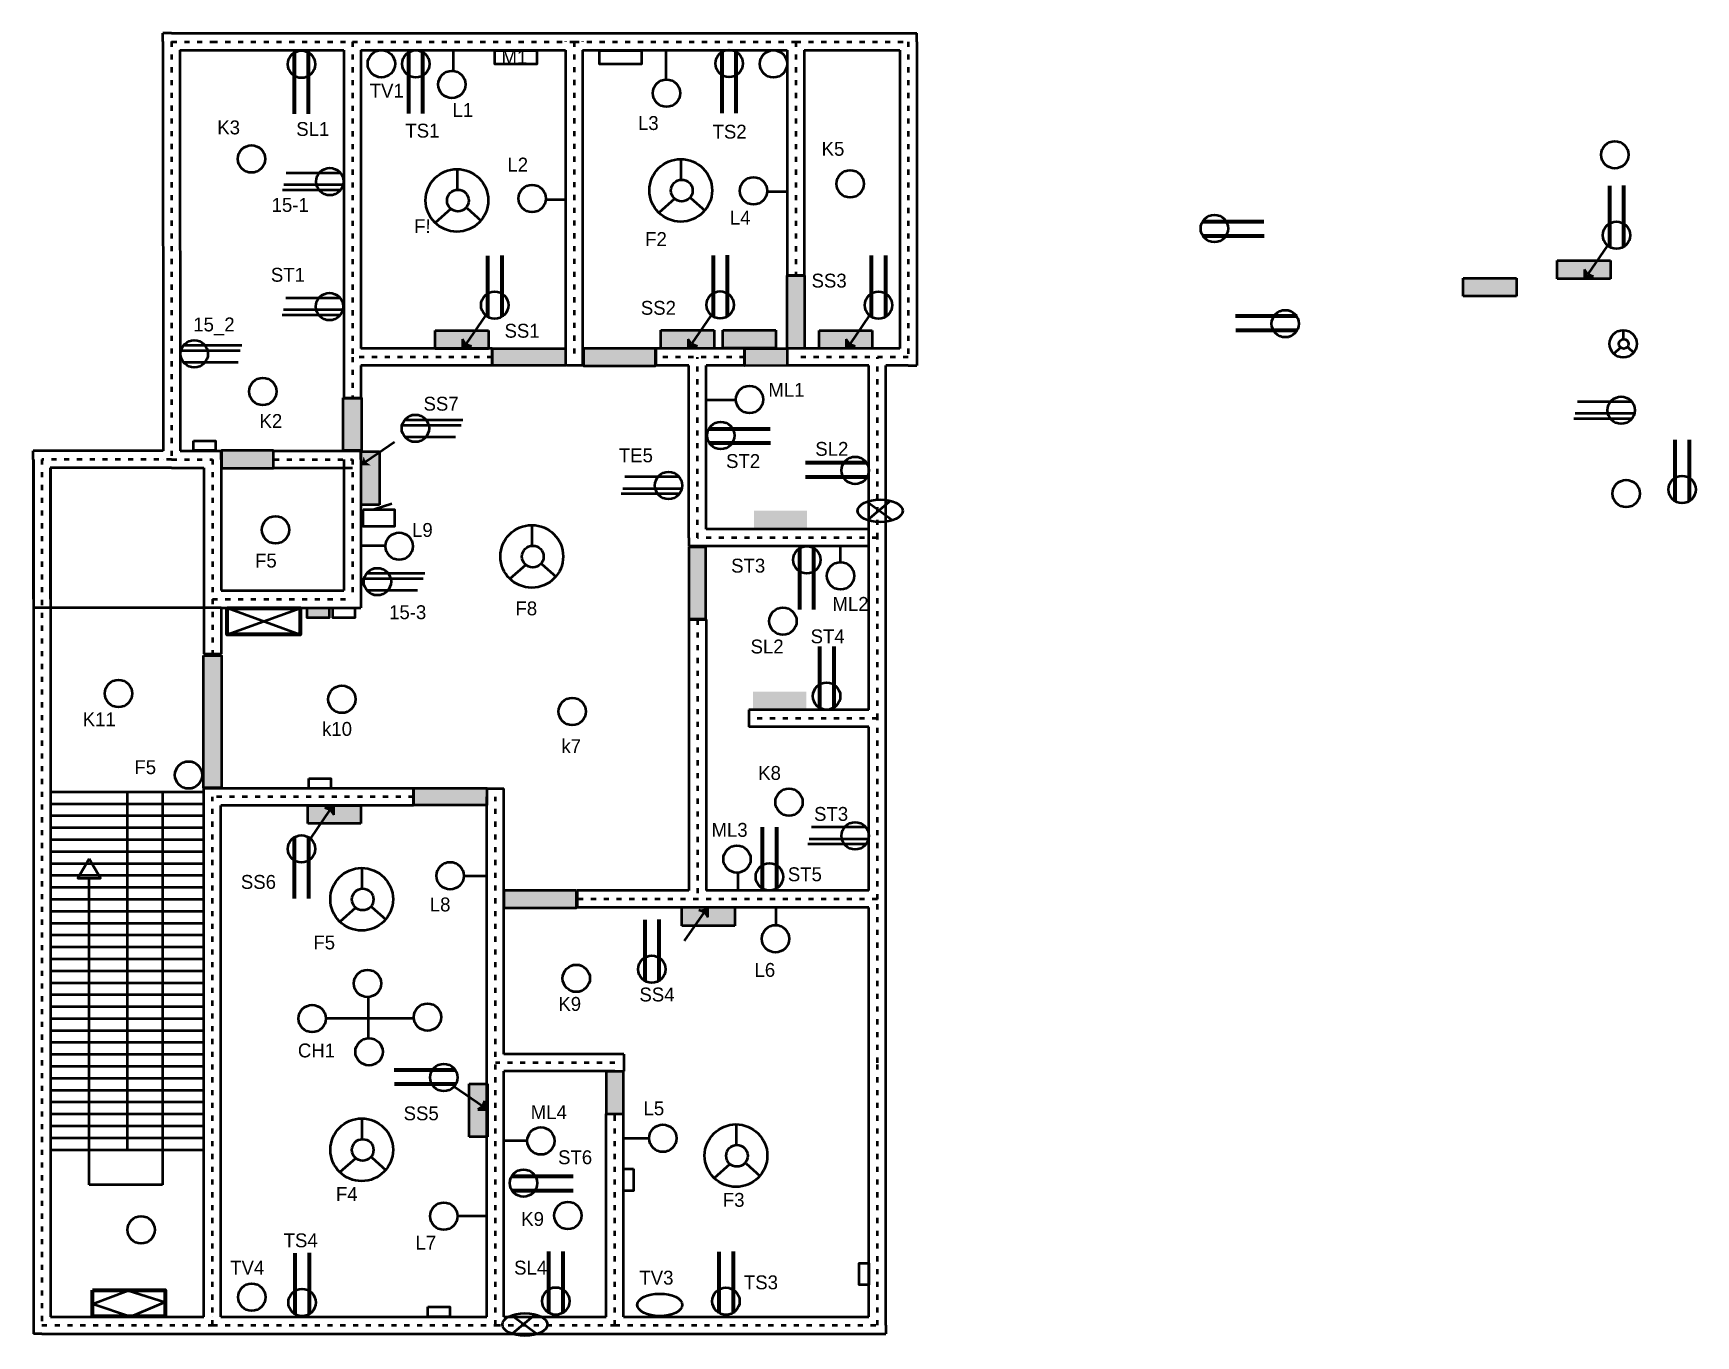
# Model space of a CAD drawing. Header units: feet. Extents: x 471 to 1446, y 123 to 887.
import ezdxf

# ---------------------------------------------------------------- set-up
doc = ezdxf.new("R2010")
doc.units = ezdxf.units.FT
doc.header["$LTSCALE"] = 0.5
doc.header["$MEASUREMENT"] = 0
doc.linetypes.add('ACAD_ISO03W100', pattern=[30, 12, -18])
doc.layers.add('Mota Line', color=7, linetype='Continuous', lineweight=70)

msp = doc.modelspace()

# ---------------------------------------------------------------- hatches: boundary and pattern name
at = {"lineweight": 50, "ltscale": 0.5, "true_color": 0xffffff}
h = msp.add_hatch(color=7, dxfattribs=at)
h.set_gradient(color1=(99, 100, 102), color2=(99, 100, 102), tint=1)
h.paths.add_polyline_path([(1387.68, 753.68), (1364.23, 753.68), (1364.23, 743), (1395.44, 743), (1395.44, 753.68), (1387.68, 753.68), (1382.19, 745.64), (1385.45, 744.41), (1380.21, 743.12), (1380.21, 748.52), (1382.19, 745.64), (1382.19, 745.64)])
h = msp.add_hatch(color=7, dxfattribs=at)
h.set_gradient(color1=(114, 116, 48), color2=(114, 116, 48), tint=1)
h.paths.add_polyline_path([(922.77, 745), (912.73, 745), (912.73, 702.09), (922.77, 702.09)])
h = msp.add_hatch(color=7, dxfattribs=at)
h.set_gradient(color1=(99, 100, 102), color2=(99, 100, 102), tint=1)
h.paths.add_polyline_path([(1332.57, 743.37), (1309.12, 743.37), (1309.12, 732.69), (1340.33, 732.69), (1340.33, 743.37), (1332.57, 743.37), (1327.08, 735.33), (1330.34, 734.1), (1325.1, 732.82), (1325.1, 738.21), (1327.07, 735.33), (1327.08, 735.33)])
h = msp.add_hatch(color=7, dxfattribs=at)
h.set_gradient(color1=(99, 100, 102), color2=(99, 100, 102), tint=1)
h.paths.add_polyline_path([(1340.33, 743.37), (1309.12, 743.37), (1309.12, 732.69), (1340.33, 732.69)])
h = msp.add_hatch(color=7, dxfattribs=at)
h.set_gradient(color2=(0, 0, 0), tint=1)
h.paths.add_polyline_path([(1382.19, 745.64), (1382.19, 745.63), (1380.21, 748.52), (1380.21, 743.12), (1385.45, 744.41)])
h = msp.add_hatch(color=7, dxfattribs=at)
h.set_gradient(color1=(99, 100, 102), color2=(99, 100, 102), tint=1)
h.paths.add_polyline_path([(729.79, 712.66), (706.34, 712.66), (706.34, 701.98), (737.55, 701.98), (737.55, 712.66), (729.79, 712.66), (724.3, 704.62), (727.56, 703.39), (722.32, 702.1), (722.32, 707.5), (724.3, 704.62), (724.3, 704.62)])
h = msp.add_hatch(color=7, dxfattribs=at)
h.set_gradient(color1=(99, 100, 102), color2=(99, 100, 102), tint=1)
h.paths.add_polyline_path([(862.05, 712.8), (838.6, 712.8), (838.6, 702.12), (869.81, 702.12), (869.81, 712.8), (862.05, 712.8), (856.56, 704.76), (859.82, 703.53), (854.58, 702.24), (854.58, 707.64), (856.56, 704.76), (856.56, 704.76)])
h = msp.add_hatch(color=7, dxfattribs=at)
h.set_gradient(color1=(99, 100, 102), color2=(99, 100, 102), tint=1)
h.paths.add_polyline_path([(898.35, 712.89), (874.9, 712.89), (874.9, 702.21), (906.11, 702.21), (906.11, 712.89), (898.35, 712.89), (892.86, 704.84), (896.12, 703.62), (890.88, 702.33), (890.88, 707.73), (892.85, 704.85), (892.86, 704.84)])
h = msp.add_hatch(color=7, dxfattribs=at)
h.set_gradient(color1=(99, 100, 102), color2=(99, 100, 102), tint=1)
h.paths.add_polyline_path([(906.11, 712.89), (874.9, 712.89), (874.9, 702.21), (906.11, 702.21)])
h = msp.add_hatch(color=7, dxfattribs=at)
h.set_gradient(color1=(99, 100, 102), color2=(99, 100, 102), tint=1)
h.paths.add_polyline_path([(954.84, 712.69), (931.39, 712.69), (931.39, 702.01), (962.6, 702.01), (962.6, 712.69), (954.84, 712.69), (949.35, 704.65), (952.62, 703.42), (947.38, 702.13), (947.38, 707.53), (949.35, 704.65), (949.35, 704.65)])
h = msp.add_hatch(color=7, dxfattribs=at)
h.set_gradient(color2=(0, 0, 0), tint=1)
h.paths.add_polyline_path([(724.3, 704.62), (724.3, 704.62), (722.32, 707.5), (722.32, 702.1), (727.56, 703.39)])
h = msp.add_hatch(color=7, dxfattribs=at)
h.set_gradient(color1=(114, 116, 48), color2=(114, 116, 48), tint=1)
h.paths.add_polyline_path([(782.7, 697.04), (782.69, 697.04), (782.69, 702.02), (739.73, 702.02), (739.73, 692.09), (782.7, 692.09)])
h = msp.add_hatch(color=7, dxfattribs=at)
h.set_gradient(color1=(114, 116, 48), color2=(114, 116, 48), tint=1)
h.paths.add_polyline_path([(835.49, 702.02), (793.23, 702.02), (793.23, 691.93), (835.49, 691.93)])
h = msp.add_hatch(color=7, dxfattribs=at)
h.set_gradient(color2=(0, 0, 0), tint=1)
h.paths.add_polyline_path([(856.56, 704.76), (856.56, 704.76), (854.58, 707.64), (854.58, 702.24), (859.82, 703.53)])
h = msp.add_hatch(color=7, dxfattribs=at)
h.set_gradient(color1=(114, 116, 48), color2=(114, 116, 48), tint=1)
h.paths.add_polyline_path([(912.61, 702.15), (887.69, 702.07), (887.69, 691.97), (912.61, 692.05)])
h = msp.add_hatch(color=7, dxfattribs=at)
h.set_gradient(color2=(0, 0, 0), tint=1)
h.paths.add_polyline_path([(949.35, 704.65), (949.35, 704.65), (947.38, 707.53), (947.38, 702.13), (952.62, 703.42)])
h = msp.add_hatch(color=7, dxfattribs=at)
h.set_gradient(color1=(114, 116, 48), color2=(114, 116, 48), tint=1)
h.paths.add_polyline_path([(663.07, 673.19), (662.69, 673.19), (662.69, 673.04), (652.34, 673.04), (652.34, 642.18), (663.07, 642.18)])
h = msp.add_hatch(color=7, dxfattribs=at)
h.set_gradient(color1=(114, 116, 48), color2=(114, 116, 48), tint=1)
h.paths.add_polyline_path([(611.46, 642.24), (580.92, 642.24), (580.92, 631.94), (611.46, 631.94)])
h = msp.add_hatch(color=7, dxfattribs=at)
h.set_gradient(color1=(99, 100, 102), color2=(99, 100, 102), tint=1)
h.paths.add_polyline_path([(673.58, 641.57), (662.9, 641.57), (662.9, 610.36), (673.58, 610.36)])
h = msp.add_hatch(color=7, dxfattribs=at)
h.set_gradient(color2=(0, 0, 0), tint=1)
h.paths.add_polyline_path([(665.54, 635.56), (665.54, 635.56), (668.42, 633.59), (663.02, 633.59), (664.31, 638.83)])
h = msp.add_hatch(color=7, dxfattribs=at)
h.set_gradient(color1=(99, 100, 102), color2=(99, 100, 102), tint=1)
h.paths.add_polyline_path([(924.4, 606.92), (893.19, 606.92), (893.19, 596.24), (924.4, 596.24)])
h = msp.add_hatch(color=7, dxfattribs=at)
h.set_gradient(color1=(114, 116, 48), color2=(114, 116, 48), tint=1)
h.paths.add_polyline_path([(864.73, 585.72), (855.16, 585.72), (855.16, 543.31), (864.73, 543.31)])
h.paths.add_polyline_path([(580.94, 522.07), (570.35, 522.07), (570.35, 444.25), (580.94, 444.25)])
h = msp.add_hatch(color=7, dxfattribs=at)
h.set_gradient(color1=(114, 116, 48), color2=(114, 116, 48), tint=1)
h.paths.add_polyline_path([(644.03, 549.91), (631.16, 549.91), (631.16, 544.13), (644.03, 544.13)])
h = msp.add_hatch(color=7, dxfattribs=at)
h.set_gradient(color1=(99, 100, 102), color2=(99, 100, 102), tint=1)
h.paths.add_polyline_path([(923.94, 500.82), (892.72, 500.82), (892.72, 490.14), (923.94, 490.14)])
h = msp.add_hatch(color=7, dxfattribs=at)
h.set_gradient(color1=(114, 116, 48), color2=(114, 116, 48), tint=1)
h.paths.add_polyline_path([(736.6, 444.05), (693.64, 444.05), (693.64, 434.14), (736.6, 434.14)])
h = msp.add_hatch(color=7, dxfattribs=at)
h.set_gradient(color1=(99, 100, 102), color2=(99, 100, 102), tint=1)
h.paths.add_polyline_path([(639.28, 423.33), (662.73, 423.33), (662.73, 434.01), (631.52, 434.01), (631.52, 423.33), (639.28, 423.33), (644.77, 431.37), (641.5, 432.6), (646.74, 433.89), (646.74, 428.49), (644.77, 431.37), (644.77, 431.37)])
h = msp.add_hatch(color=7, dxfattribs=at)
h.set_gradient(color2=(0, 0, 0), tint=1)
h.paths.add_polyline_path([(644.77, 431.37), (644.77, 431.37), (646.74, 428.49), (646.74, 433.89), (641.5, 432.6)])
h = msp.add_hatch(color=7, dxfattribs=at)
h.set_gradient(color1=(114, 116, 48), color2=(114, 116, 48), tint=1)
h.paths.add_polyline_path([(789.18, 384.14), (746.62, 384.14), (746.62, 373.98), (789.18, 373.98)])
h = msp.add_hatch(color=7, dxfattribs=at)
h.set_gradient(color1=(99, 100, 102), color2=(99, 100, 102), tint=1)
h.paths.add_polyline_path([(858.63, 363.38), (882.08, 363.38), (882.08, 374.06), (850.87, 374.06), (850.87, 363.38), (858.63, 363.38), (864.12, 371.42), (860.86, 372.65), (866.1, 373.94), (866.1, 368.54), (864.12, 371.42), (864.12, 371.42)])
h = msp.add_hatch(color=7, dxfattribs=at)
h.set_gradient(color2=(0, 0, 0), tint=1)
h.paths.add_polyline_path([(864.12, 371.42), (864.12, 371.42), (866.1, 368.54), (866.1, 373.94), (860.86, 372.65)])
h = msp.add_hatch(color=7, dxfattribs=at)
h.set_gradient(color1=(114, 116, 48), color2=(114, 116, 48), tint=1)
h.paths.add_polyline_path([(816.71, 277.98), (806.6, 277.98), (806.6, 253.17), (816.71, 253.17)])
h = msp.add_hatch(color=7, dxfattribs=at)
h.set_gradient(color1=(99, 100, 102), color2=(99, 100, 102), tint=1)
h.paths.add_polyline_path([(726.19, 263.01), (726.19, 239.56), (736.87, 239.56), (736.87, 270.77), (726.19, 270.77), (726.19, 263.01), (734.23, 257.52), (735.46, 260.79), (736.75, 255.55), (731.35, 255.55), (734.23, 257.52), (734.23, 257.52)])
h = msp.add_hatch(color=7, dxfattribs=at)
h.set_gradient(color2=(0, 0, 0), tint=1)
h.paths.add_polyline_path([(734.23, 257.52), (734.23, 257.52), (731.35, 255.55), (736.75, 255.55), (735.46, 260.79)])

# ---------------------------------------------------------------- linework, layer by layer
at = {"linetype": 'Continuous', "lineweight": 50, "ltscale": 0.5}
for p, q in [((546.62, 882.1), (546.62, 887.04)), ((551.69, 887.04), (546.62, 887.04)), ((546.62, 882.1), (546.68, 642.04)), ((551.69, 887.04), (575.69, 887.04)), ((575.69, 887.04), (657.69, 887.04)), ((657.69, 887.04), (787.69, 887.04)), ((782.69, 882.16), (782.69, 882.04)), ((787.69, 887.04), (917.69, 887.04)), ((792.69, 882.16), (792.69, 882.04)), ((917.69, 887.04), (983.69, 887.04)), ((983.69, 887.04), (988.69, 887.04)), ((988.69, 882.04), (988.69, 887.04)), ((988.69, 882.04), (988.69, 697.04)), ((556.62, 877.04), (575.69, 877.04)), ((556.62, 877.04), (556.68, 642.04)), ((575.69, 877.04), (652.69, 877.04)), ((652.69, 877.04), (652.69, 697.04)), ((662.69, 877.04), (782.69, 877.04)), ((662.69, 877.04), (662.69, 702.04)), ((782.69, 877.04), (782.69, 697.04)), ((792.69, 877.04), (912.69, 877.04)), ((792.69, 877.04), (792.69, 692.23)), ((912.69, 877.04), (912.69, 745.04)), ((922.69, 877.04), (978.69, 877.04)), ((922.69, 877.04), (922.69, 745.04)), ((978.69, 877.04), (978.69, 702.04)), ((912.69, 745.04), (922.69, 745.04)), ((739.69, 702.04), (662.69, 702.04)), ((739.69, 702.04), (739.69, 692.04)), ((887.69, 702.04), (835.69, 702.04)), ((835.69, 702.04), (835.69, 692.04)), ((887.69, 702.04), (887.69, 692.04)), ((912.76, 702.08), (912.76, 692.04)), ((978.69, 702.04), (917.69, 702.04)), ((652.69, 697.04), (652.69, 673.04)), ((988.69, 697.04), (988.69, 692.04)), ((739.69, 692.04), (662.69, 692.04)), ((662.69, 692.04), (662.69, 673.04)), ((783.33, 692.23), (793.33, 692.23)), ((855.12, 692.04), (835.69, 692.04)), ((855.12, 591.04), (855.12, 692.04)), ((887.69, 692.04), (865.12, 692.04)), ((865.12, 596.04), (865.12, 692.04)), ((960.62, 692.04), (912.78, 692.04)), ((960.62, 591.04), (960.62, 692.04)), ((983.69, 692.04), (970.62, 692.04)), ((970.62, 591.04), (970.62, 692.04)), ((983.69, 692.04), (988.69, 692.04)), ((652.69, 673.04), (662.69, 673.04)), ((470.56, 637.04), (470.56, 642.04)), ((475.62, 642.04), (470.56, 642.04)), ((470.56, 637.04), (470.56, 555.04)), ((470.62, 637.04), (470.62, 129.04)), ((546.68, 642.04), (475.62, 642.04)), ((546.69, 637.04), (546.69, 637.04)), ((551.69, 642.04), (551.68, 642.04)), ((556.68, 642.04), (575.69, 642.04)), ((575.69, 642.04), (580.69, 642.04)), ((580.69, 637.04), (580.69, 642.04)), ((580.69, 637.04), (580.69, 560.04)), ((611.69, 642.04), (657.69, 642.04)), ((652.69, 637.04), (652.69, 560.04)), ((657.69, 642.04), (662.69, 642.04)), ((662.69, 637.04), (662.69, 642.04)), ((662.69, 637.04), (662.69, 555.04)), ((551.69, 632.04), (480.56, 632.04)), ((480.56, 632.04), (480.56, 555.04)), ((480.62, 632.04), (480.62, 444.04)), ((551.69, 632.04), (570.69, 632.04)), ((570.69, 632.04), (570.69, 555.04)), ((611.69, 632.04), (657.69, 632.04)), ((960.62, 596.04), (865.12, 596.04)), ((855.12, 591.04), (855.12, 586.04)), ((860.12, 586.04), (855.12, 586.04)), ((960.62, 586.04), (860.12, 586.04)), ((960.62, 490.04), (960.62, 591.04)), ((970.62, 485.04), (970.62, 591.04)), ((580.69, 560.04), (652.69, 560.04)), ((580.68, 550.04), (470.62, 550.04)), ((570.69, 555.04), (570.67, 523.04)), ((580.68, 550.04), (580.67, 523.04)), ((580.68, 550.04), (657.69, 550.04)), ((657.69, 550.04), (662.69, 550.04)), ((662.69, 555.04), (662.69, 550.04)), ((855.12, 543.04), (855.12, 384.04)), ((855.12, 543.04), (865.12, 543.04)), ((865.12, 543.04), (865.12, 384.04)), ((570.67, 523.04), (580.67, 523.04)), ((960.62, 490.04), (890.12, 490.04)), ((890.12, 490.04), (890.12, 480.04)), ((960.62, 480.04), (890.12, 480.04)), ((960.62, 384.04), (960.62, 480.04)), ((970.62, 379.04), (970.62, 485.04)), ((480.62, 444.04), (480.62, 434.04)), ((570.62, 441.84), (480.62, 441.84)), ((525.62, 441.84), (525.62, 231.84)), ((546.28, 441.84), (546.28, 211.46)), ((570.62, 434.04), (570.62, 444.04)), ((575.69, 444.04), (570.62, 444.04)), ((693.62, 444.04), (575.69, 444.04)), ((693.62, 444.04), (693.62, 434.04)), ((736.62, 443.98), (746.62, 443.98)), ((736.62, 134.04), (736.62, 439.04)), ((746.62, 288.04), (746.62, 443.98)), ((570.62, 434.84), (480.62, 434.84)), ((480.62, 434.04), (480.62, 134.04)), ((570.62, 134.04), (570.62, 434.04)), ((580.62, 134.04), (580.62, 434.04)), ((693.62, 434.04), (580.62, 434.04)), ((570.62, 427.84), (480.62, 427.84)), ((570.62, 420.84), (480.62, 420.84)), ((570.62, 413.84), (480.62, 413.84)), ((570.62, 406.84), (480.62, 406.84)), ((570.62, 399.84), (480.62, 399.84)), ((570.62, 392.84), (480.62, 392.84)), ((503.33, 211.46), (503.33, 391.26)), ((570.62, 385.84), (480.62, 385.84)), ((855.12, 384.04), (789.62, 384.04)), ((789.62, 384.04), (789.62, 374.04)), ((960.62, 384.04), (865.12, 384.04)), ((570.62, 378.84), (480.62, 378.84)), ((570.62, 371.84), (480.62, 371.84)), ((960.62, 374.04), (789.62, 374.04)), ((960.62, 283.04), (960.62, 374.04)), ((970.62, 283.04), (970.62, 379.04)), ((570.62, 364.84), (480.62, 364.84)), ((570.62, 357.84), (480.62, 357.84)), ((570.62, 350.84), (480.62, 350.84)), ((570.62, 343.84), (480.62, 343.84)), ((570.62, 336.84), (480.62, 336.84)), ((570.62, 329.84), (480.62, 329.84)), ((570.62, 322.84), (480.62, 322.84)), ((570.62, 315.84), (480.62, 315.84)), ((570.62, 308.84), (480.62, 308.84)), ((570.62, 301.84), (480.62, 301.84)), ((570.62, 294.84), (480.62, 294.84)), ((570.62, 287.84), (480.62, 287.84)), ((816.94, 288.04), (746.62, 288.04)), ((816.94, 288.04), (816.94, 278.04)), ((960.62, 134.04), (960.62, 283.04)), ((970.62, 129.04), (970.62, 283.04)), ((570.62, 280.84), (480.62, 280.84)), ((570.62, 273.84), (480.62, 273.84)), ((746.62, 134.04), (746.62, 278.04)), ((811.62, 278.04), (746.62, 278.04)), ((570.62, 266.84), (480.62, 266.84)), ((570.62, 259.84), (480.62, 259.84)), ((570.62, 252.84), (480.62, 252.84)), ((570.62, 245.84), (480.62, 245.84)), ((806.62, 134.04), (806.62, 253.04)), ((806.62, 253.04), (816.62, 253.04)), ((816.62, 134.04), (816.62, 253.04)), ((570.62, 238.84), (480.62, 238.84)), ((570.62, 231.84), (480.62, 231.84)), ((546.28, 211.46), (503.33, 211.46)), ((470.62, 129.04), (470.62, 124.04)), ((480.62, 134.04), (570.62, 134.04)), ((575.62, 134.04), (575.62, 134.04)), ((580.62, 134.04), (736.62, 134.04)), ((746.62, 134.04), (806.62, 134.04)), ((816.62, 134.04), (960.62, 134.04)), ((970.62, 129.04), (970.62, 124.04)), ((475.62, 124.04), (470.62, 124.04)), ((475.62, 124.04), (575.62, 124.04)), ((575.62, 124.04), (741.62, 124.04)), ((741.62, 124.04), (811.62, 124.04)), ((811.62, 124.04), (965.62, 124.04)), ((965.62, 124.04), (970.62, 124.04))]:
    msp.add_line(p, q, dxfattribs=at)
at = {"linetype": 'ACAD_ISO03W100', "lineweight": 50, "ltscale": 0.5}
for p, q in [((551.62, 882.1), (551.69, 637.04)), ((551.69, 882.04), (575.69, 882.04)), ((575.69, 882.04), (657.69, 882.04)), ((657.69, 882.04), (787.69, 882.04)), ((657.69, 882.04), (657.69, 697.04)), ((787.69, 882.16), (787.69, 697.04)), ((787.69, 882.04), (917.69, 882.04)), ((917.69, 882.04), (983.69, 882.04)), ((917.69, 882.04), (917.69, 745.04)), ((983.69, 882.04), (983.69, 697.04)), ((657.69, 697.04), (657.69, 673.04)), ((739.69, 697.04), (657.69, 697.04)), ((887.69, 697.04), (835.69, 697.04)), ((860.12, 591.04), (860.12, 697.04)), ((983.69, 697.04), (917.69, 697.04)), ((965.62, 591.04), (965.62, 697.04)), ((475.56, 637.04), (475.56, 555.04)), ((551.69, 637.04), (475.62, 637.04)), ((475.62, 637.04), (475.62, 129.04)), ((551.69, 637.04), (575.69, 637.04)), ((575.69, 637.04), (575.69, 555.04)), ((611.69, 637.04), (657.69, 637.04)), ((657.69, 637.04), (657.69, 555.04)), ((965.62, 591.04), (860.12, 591.04)), ((965.62, 485.04), (965.62, 591.04)), ((575.69, 555.04), (575.67, 523.04)), ((575.69, 555.04), (657.69, 555.04)), ((860.12, 543.04), (860.12, 379.04)), ((965.62, 485.04), (890.12, 485.04)), ((965.62, 379.04), (965.62, 485.04)), ((475.62, 439.04), (475.56, 439.04)), ((575.62, 129.04), (575.69, 439.04)), ((693.62, 439.04), (575.69, 439.04)), ((741.62, 129.04), (741.62, 439.04)), ((965.62, 379.04), (789.62, 379.04)), ((965.62, 283.04), (965.62, 379.04)), ((811.62, 283.04), (741.62, 283.04)), ((965.62, 129.04), (965.62, 283.04)), ((811.62, 129.04), (811.62, 253.04)), ((475.62, 129.04), (575.62, 129.04)), ((575.62, 129.04), (741.62, 129.04)), ((741.62, 129.04), (811.62, 129.04)), ((811.62, 129.04), (965.62, 129.04))]:
    msp.add_line(p, q, dxfattribs=at)
at = {"color": 7, "lineweight": 50, "ltscale": 0.5, "true_color": 0xffffff}
for p, q in [((716.97, 865.07), (716.97, 877.07)), ((841.8, 859.87), (841.8, 876.93)), ((850.56, 800.96), (850.56, 813.03)), ((620.94, 805), (618.89, 805)), ((650.61, 805), (620.94, 805)), ((719.3, 795.08), (719.3, 807.15)), ((650.8, 795.03), (616.72, 795.03)), ((652.38, 798.04), (617.58, 798.04)), ((846.66, 789.83), (837.48, 781.67)), ((856.23, 790.31), (864.53, 782.89)), ((900.97, 794.11), (912.54, 794.11)), ((715.4, 783.95), (706.22, 775.78)), ((724.97, 784.42), (733.27, 777.01)), ((771.11, 789.58), (782.68, 789.58)), ((1393.73, 762.55), (1382.19, 745.63)), ((1364.23, 743), (1364.23, 753.68)), ((1364.23, 753.68), (1395.44, 753.68)), ((1395.44, 753.68), (1395.44, 743)), ((1309.12, 732.69), (1309.12, 743.37)), ((1309.12, 743.37), (1340.33, 743.37)), ((1340.33, 743.37), (1340.33, 732.69)), ((1395.44, 743), (1364.23, 743)), ((1382.19, 745.63), (1380.21, 748.52)), ((1380.21, 748.52), (1380.21, 743.13)), ((1385.45, 744.41), (1380.22, 743.12)), ((1382.18, 745.64), (1385.45, 744.41)), ((620.75, 731.67), (618.7, 731.67)), ((650.42, 731.67), (620.75, 731.67)), ((1340.33, 732.69), (1309.12, 732.69)), ((650.61, 721.71), (616.53, 721.71)), ((652.19, 724.71), (617.39, 724.71)), ((735.84, 721.54), (724.3, 704.62)), ((868.1, 721.68), (856.56, 704.76)), ((960.9, 721.56), (949.35, 704.65)), ((706.34, 701.98), (706.34, 712.66)), ((706.34, 712.66), (737.55, 712.66)), ((737.55, 712.66), (737.55, 701.98)), ((838.6, 702.12), (838.6, 712.8)), ((838.6, 712.8), (869.81, 712.8)), ((869.81, 712.8), (869.81, 702.12)), ((874.9, 702.21), (874.9, 712.89)), ((874.9, 712.89), (906.11, 712.89)), ((906.11, 712.89), (906.11, 702.21)), ((931.39, 702.01), (931.39, 712.69)), ((931.39, 712.69), (962.6, 712.69)), ((962.6, 712.69), (962.6, 702.01)), ((1403.13, 707.47), (1403.13, 712.73)), ((558.73, 703.95), (592.81, 703.95)), ((737.55, 701.98), (706.34, 701.98)), ((724.3, 704.62), (722.32, 707.5)), ((722.32, 707.5), (722.32, 702.11)), ((727.56, 703.39), (722.33, 702.11)), ((724.29, 704.62), (727.56, 703.39)), ((869.81, 702.12), (838.6, 702.12)), ((856.56, 704.76), (854.58, 707.64)), ((854.58, 707.64), (854.58, 702.25)), ((859.82, 703.53), (854.59, 702.25)), ((856.55, 704.76), (859.82, 703.53)), ((906.11, 702.21), (874.9, 702.21)), ((962.6, 702.01), (931.39, 702.01)), ((949.35, 704.65), (947.38, 707.53)), ((947.38, 707.53), (947.38, 702.14)), ((952.62, 703.42), (947.39, 702.14)), ((949.35, 704.65), (952.62, 703.42)), ((1401.43, 702.61), (1397.43, 699.05)), ((1405.61, 702.82), (1409.23, 699.58)), ((557.15, 700.94), (591.95, 700.94)), ((558.92, 693.99), (588.58, 693.99)), ((588.58, 693.99), (590.64, 693.99)), ((882.43, 671.84), (865.11, 671.84)), ((1409.65, 663.92), (1374.86, 663.92)), ((1378.22, 670.87), (1376.16, 670.87)), ((1407.88, 670.87), (1378.22, 670.87)), ((686.79, 657.19), (721.58, 657.19)), ((688.36, 660.2), (722.44, 660.2)), ((1408.08, 660.91), (1374, 660.91)), ((682.45, 647.11), (665.54, 635.56)), ((688.55, 650.23), (718.22, 650.23)), ((662.9, 610.36), (662.9, 641.57)), ((662.9, 641.57), (673.58, 641.57)), ((673.58, 641.57), (673.58, 610.36)), ((819.6, 626.76), (817.55, 626.76)), ((849.27, 626.76), (819.6, 626.76)), ((849.46, 616.8), (815.38, 616.8)), ((851.04, 619.8), (816.24, 619.8)), ((673.58, 610.36), (662.9, 610.36)), ((670.55, 607.75), (680.92, 611.2)), ((959.32, 612.32), (974.56, 601.28)), ((973.28, 612.67), (959.95, 601.6)), ((763.21, 586.21), (763.21, 598.27)), ((677.23, 586.27), (662.72, 586.27)), ((943.74, 585.93), (943.74, 576.67)), ((768.88, 575.55), (777.18, 568.13)), ((664.5, 567.24), (699.3, 567.24)), ((666.08, 570.24), (700.16, 570.24)), ((759.31, 575.07), (750.13, 566.91)), ((666.27, 560.28), (695.94, 560.28)), ((584.35, 549.88), (627.01, 534.38)), ((584.37, 534.39), (627, 549.83)), ((631.52, 423.33), (631.52, 434.01)), ((631.52, 434.01), (662.73, 434.01)), ((633.22, 414.45), (644.77, 431.37)), ((641.5, 432.6), (646.73, 433.88)), ((644.77, 431.37), (641.5, 432.6)), ((644.77, 431.37), (646.74, 428.49)), ((646.74, 428.49), (646.74, 433.87)), ((662.73, 434.01), (662.73, 423.33)), ((662.73, 423.33), (631.52, 423.33)), ((929.04, 421.18), (926.99, 421.18)), ((958.71, 421.18), (929.04, 421.18)), ((958.9, 411.22), (924.82, 411.22)), ((960.47, 414.22), (925.68, 414.22)), ((663.43, 385.08), (663.43, 397.15)), ((723.02, 392.68), (736.8, 392.68)), ((883.94, 384.09), (883.94, 394.43)), ((659.53, 373.95), (650.35, 365.78)), ((669.1, 374.42), (677.4, 367)), ((882.52, 374.04), (849.53, 374.04)), ((850.87, 363.38), (850.87, 374.06)), ((852.58, 354.51), (864.12, 371.42)), ((864.13, 371.42), (860.86, 372.65)), ((864.12, 371.42), (866.1, 368.54)), ((866.1, 368.54), (866.1, 373.93)), ((882.08, 374.06), (882.08, 363.38)), ((906.22, 363.84), (906.22, 374.07)), ((882.08, 363.38), (850.87, 363.38)), ((667.04, 321.61), (667.04, 297.46)), ((642.1, 309.12), (693.57, 309.12)), ((717.32, 269.07), (734.23, 257.52)), ((726.19, 270.77), (736.87, 270.77)), ((726.19, 239.56), (726.19, 270.77)), ((736.87, 270.77), (736.87, 239.56)), ((734.23, 257.52), (731.35, 255.55)), ((731.35, 255.55), (736.74, 255.55)), ((734.23, 257.52), (735.46, 260.79)), ((735.46, 260.79), (736.75, 255.56)), ((663.44, 238.08), (663.44, 250.15)), ((882.94, 234.66), (882.94, 246.73)), ((736.87, 239.56), (726.19, 239.56)), ((760.13, 237.17), (746.54, 237.17)), ((831.66, 238.7), (816.47, 238.7)), ((659.54, 226.95), (650.36, 218.78)), ((669.11, 227.43), (677.41, 220.01)), ((879.04, 223.53), (869.86, 215.36)), ((888.61, 224.01), (896.91, 216.59)), ((719.29, 193.26), (736.54, 193.26)), ((505.55, 141.6), (526.22, 149.54)), ((526.22, 149.54), (547.96, 142.66)), ((527.55, 134.05), (505.46, 141.45)), ((547.96, 142.66), (527.55, 134.05)), ((751, 134.94), (766.24, 123.91)), ((764.95, 135.29), (751.63, 124.23))]:
    msp.add_line(p, q, dxfattribs=at)
for points in [[(741.3, 876.99), (765.95, 876.99), (765.95, 868.89), (741.3, 868.89)], [(802.58, 877), (827.23, 877), (827.23, 868.9), (802.58, 868.9)], [(912.73, 745), (922.77, 745), (922.77, 702.09), (912.73, 702.09)], [(739.73, 702.02), (782.7, 702.02), (782.7, 692.09), (739.73, 692.09)], [(835.49, 702.02), (793.23, 702.02), (793.23, 691.93), (835.49, 691.93)], [(887.69, 702.07), (912.61, 702.15), (912.61, 692.05), (887.69, 691.97)], [(652.34, 673.19), (663.07, 673.19), (663.07, 642.18), (652.34, 642.18)], [(564.52, 647.97), (577.38, 647.97), (577.38, 642.19), (564.52, 642.19)], [(611.46, 642.24), (580.92, 642.24), (580.92, 631.94), (611.46, 631.94)], [(664.03, 607.56), (682.45, 607.56), (682.45, 597.58), (664.03, 597.58)], [(855.16, 585.72), (864.73, 585.72), (864.73, 543.31), (855.16, 543.31)], [(631.16, 549.91), (644.03, 549.91), (644.03, 544.13), (631.16, 544.13)], [(646.27, 549.92), (659.13, 549.92), (659.13, 544.14), (646.27, 544.14)], [(570.35, 522.07), (580.94, 522.07), (580.94, 444.25), (570.35, 444.25)], [(632.18, 449.77), (645.04, 449.77), (645.04, 443.98), (632.18, 443.98)], [(693.64, 444.05), (736.6, 444.05), (736.6, 434.14), (693.64, 434.14)], [(789.18, 384.14), (746.58, 384.14), (746.58, 373.98), (789.18, 373.98)], [(806.6, 253.17), (816.71, 253.17), (816.71, 277.98), (806.6, 277.98)], [(822.53, 220.77), (822.53, 207.91), (816.75, 207.91), (816.75, 220.77)], [(960.62, 165.57), (960.62, 152.71), (954.84, 152.71), (954.84, 165.57)], [(701.99, 139.78), (714.85, 139.78), (714.85, 134), (701.99, 134)]]:
    msp.add_lwpolyline(points, close=True, dxfattribs=at)
at = {"color": 7, "lineweight": 120, "ltscale": 0.5, "true_color": 0xffffff}
for points in [[(584.36, 549.84), (627, 549.84), (627, 534.39), (584.36, 534.39)], [(505.33, 149.57), (547.97, 149.57), (547.97, 134.12), (505.33, 134.12)]]:
    msp.add_lwpolyline(points, close=True, dxfattribs=at)
at = {"linetype": 'Continuous', "lineweight": 50, "ltscale": 0.5}
msp.add_lwpolyline([(503.33, 402.73), (496.71, 391.26), (509.95, 391.26)], close=True, dxfattribs=at)
at = {"color": 7, "linetype": 'Continuous', "lineweight": 50, "ltscale": 0.5, "true_color": 0xffffff}
for centre, radius in [((627.87, 868.82), 8.01), ((674.71, 869.15), 8.01), ((694.88, 869.03), 8.01), ((878.63, 869.28), 8.01), ((904.61, 869.02), 8.01), ((716.09, 857.02), 8.01), ((841.92, 851.87), 8.01), ((598.51, 813.28), 8.01), ((1398.07, 815.77), 8.01), ((850.3, 794.86), 18.37), ((644.51, 799.98), 8.01), ((719.04, 788.97), 18.37), ((892.96, 794.59), 8.01), ((949.64, 798.65), 8.01), ((763.1, 790.06), 8.01), ((1163.23, 772.51), 8.01), ((1399.06, 768.51), 8.01), ((644.32, 726.65), 8.01), ((741.17, 727.49), 8.01), ((873.43, 727.63), 8.01), ((966.23, 727.52), 8.01), ((1204.81, 716.65), 8.01), ((1403.02, 704.8), 8.01), ((565.02, 699), 8.01), ((605.2, 676.86), 8.01), ((890.67, 672.2), 8.01), ((1401.79, 665.85), 8.01), ((694.65, 655.25), 8.01), ((873.73, 651.04), 8.01), ((952.56, 630.6), 8.01), ((843.17, 621.74), 8.01), ((1404.73, 616.95), 8.01), ((1437.51, 619.37), 8.01), ((612.69, 595.7), 8.01), ((762.95, 580.1), 18.37), ((685.19, 586.06), 8.01), ((924.21, 578.1), 8.01), ((944.03, 568.7), 8.01), ((672.37, 565.3), 8.01), ((910.24, 542.1), 8.01), ((520.52, 499.73), 8.01), ((651.58, 496.28), 8.01), ((935.83, 498.17), 8.01), ((786.67, 489.14), 8.01), ((561.66, 451.87), 8.01), ((913.77, 435.93), 8.01), ((952.61, 416.16), 8.01), ((627.89, 408.49), 8.01), ((883.27, 402.56), 8.01), ((715.07, 392.8), 8.01), ((902.26, 392.15), 8.01), ((663.17, 378.97), 18.37), ((905.82, 355.84), 8.01), ((833.34, 337.9), 8.01), ((666.55, 329.61), 8.01), ((789.04, 332.58), 8.01), ((634.14, 308.95), 8.01), ((701.72, 309.87), 8.01), ((667.47, 289.52), 8.01), ((711.36, 274.39), 8.01), ((663.18, 231.98), 18.37), ((768.3, 237.16), 8.01), ((839.78, 238.73), 8.01), ((882.68, 228.56), 18.37), ((758.08, 212.47), 8.01), ((711.35, 193.05), 8.01), ((784.13, 193.42), 8.01), ((533.79, 185.07), 8.01), ((598.7, 145.51), 8.01), ((628.19, 142.39), 8.01), ((776.98, 143.27), 8.01), ((876.81, 143.12), 8.01)]:
    msp.add_circle(centre, radius, dxfattribs=at)
at = {"color": 7, "lineweight": 50, "ltscale": 0.5, "true_color": 0xffffff}
for centre, radius in [((850.88, 794.76), 6.36), ((719.62, 788.88), 6.36), ((1403.27, 704.76), 2.78), ((763.53, 580), 6.36), ((663.75, 378.87), 6.36), ((663.76, 231.88), 6.36), ((883.26, 228.46), 6.36)]:
    msp.add_circle(centre, radius, dxfattribs=at)
for centre in [(967.23, 606.87), (837.98, 140.98), (758.91, 129.5)]:
    msp.add_ellipse(centre, major_axis=(13.2, 0), ratio=0.500367, dxfattribs=at)
at = {"layer": 'Mota Line', "linetype": 'Continuous', "lineweight": 80, "ltscale": 0.5, "transparency": 33554577}
for p, q in [((623.53, 875.74), (623.53, 839.68)), ((690.54, 875.95), (690.54, 839.9)), ((874.29, 876.2), (874.29, 840.14)), ((1403.4, 761.59), (1403.4, 797.65)), ((1156.31, 768.17), (1192.37, 768.17)), ((745.51, 720.57), (745.51, 756.63)), ((877.77, 720.71), (877.77, 756.77)), ((970.56, 720.6), (970.56, 756.66)), ((1211.73, 720.99), (1175.68, 720.99)), ((866.81, 646.7), (902.87, 646.7)), ((1441.85, 612.44), (1441.85, 648.5)), ((959.48, 634.94), (923.42, 634.94)), ((919.87, 585.02), (919.87, 548.97)), ((940.17, 491.25), (940.17, 527.31)), ((906.6, 385.23), (906.6, 421.29)), ((623.56, 415.42), (623.56, 379.36)), ((837.68, 330.98), (837.68, 367.04)), ((718.28, 278.73), (682.22, 278.73)), ((751.16, 208.13), (787.22, 208.13)), ((632.53, 135.47), (632.53, 171.53)), ((781.32, 136.35), (781.32, 172.41)), ((881.14, 136.2), (881.14, 172.25))]:
    msp.add_line(p, q, dxfattribs=at)
at = {"layer": 'Mota Line', "linetype": 'Continuous', "lineweight": 120, "ltscale": 0.5, "transparency": 33554676}
for p, q in [((631.86, 875.83), (631.86, 839.78)), ((698.88, 876.05), (698.88, 839.99)), ((882.62, 876.29), (882.62, 840.23)), ((1395.07, 761.5), (1395.07, 797.55)), ((1156.22, 776.5), (1192.27, 776.5)), ((737.18, 720.48), (737.18, 756.54)), ((869.44, 720.62), (869.44, 756.68)), ((962.23, 720.51), (962.23, 756.57)), ((1211.83, 712.66), (1175.77, 712.66)), ((866.72, 655.04), (902.78, 655.04)), ((1433.52, 612.35), (1433.52, 648.41)), ((959.57, 626.6), (923.52, 626.6)), ((928.21, 585.12), (928.21, 549.06)), ((931.84, 491.15), (931.84, 527.21)), ((898.27, 385.13), (898.27, 421.19)), ((631.89, 415.51), (631.89, 379.45)), ((829.34, 330.88), (829.34, 366.94)), ((718.37, 270.4), (682.32, 270.4)), ((751.07, 216.46), (787.12, 216.46)), ((624.19, 135.38), (624.19, 171.44)), ((772.99, 136.25), (772.99, 172.31)), ((872.81, 136.1), (872.81, 172.16))]:
    msp.add_line(p, q, dxfattribs=at)

# ---------------------------------------------------------------- texts
at = {"color": 7, "lineweight": 50, "ltscale": 0.5, "true_color": 0xffffff, "char_height": 8.149, "attachment_point": 1}
for s, insert in [('M1', (745.13, 877.14)), ('TV1', (667.87, 857.39)), ('L1', (716.4, 846.1)), ('L3', (825.2, 838.42)), ('K3', (578.49, 835.86)), ('SL1', (624.81, 834.93)), ('TS1', (688.78, 833.97)), ('TS2', (868.95, 833.38)), ('K5', (932.9, 823.3)), ('L2', (748.63, 814.05)), ('15-1', (610.36, 790.39)), ('L4', (879.05, 782.96)), ('F!', (693.93, 777.91)), ('F2', (829.41, 770.35)), ('ST1', (609.9, 749.4)), ('SS3', (927.01, 745.98)), ('SS2', (826.88, 730.01)), ('15_2', (564.4, 720.27)), ('SS1', (746.95, 716.56)), ('SS7', (699.45, 673.77)), ('ML1', (901.64, 681.94)), ('K2', (603.25, 663.62)), ('SL2', (929.19, 647.27)), ('TE5', (814, 643.47)), ('ST2', (876.85, 640.12)), ('L9', (692.71, 599.7)), ('F5', (600.62, 581.74)), ('ST3', (879.84, 578.77)), ('ML2', (939.24, 556.31)), ('15-3', (679.24, 551.44)), ('F8', (753.36, 553.69)), ('ST4', (926.45, 537.29)), ('SL2', (891.23, 531.32)), ('K11', (499.55, 488.59)), ('k10', (639.93, 482.98)), ('k7', (780.31, 472.88)), ('F5', (529.87, 460.54)), ('K8', (895.71, 457.15)), ('ST3', (928.45, 433.11)), ('ML3', (868.31, 423.76)), ('SS6', (592.32, 393.22)), ('ST5', (913.08, 397.71)), ('L8', (703.1, 379.99)), ('F5', (634.82, 357.71)), ('L6', (893.54, 341.61)), ('K9', (778.51, 321.65)), ('SS4', (826.04, 327.16)), ('CH1', (625.76, 294.35)), ('SS5', (687.77, 257.45)), ('ML4', (762.32, 258.15)), ('L5', (828.46, 260.39)), ('ST6', (778.34, 231.69)), ('F4', (648.06, 210.1)), ('F3', (874.95, 206.69)), ('K9', (756.74, 195.48)), ('TS4', (617.4, 182.95)), ('L7', (694.74, 181.56)), ('TV4', (586.05, 166.94)), ('SL4', (752.56, 166.94)), ('TV3', (826.02, 161.05)), ('TS3', (887.32, 158.3))]:
    msp.add_mtext_dynamic_manual_height_columns(s, width=29.529, gutter_width=40.74, heights=[0], dxfattribs=dict(at, insert=insert))

doc.saveas('drawing.dxf')
